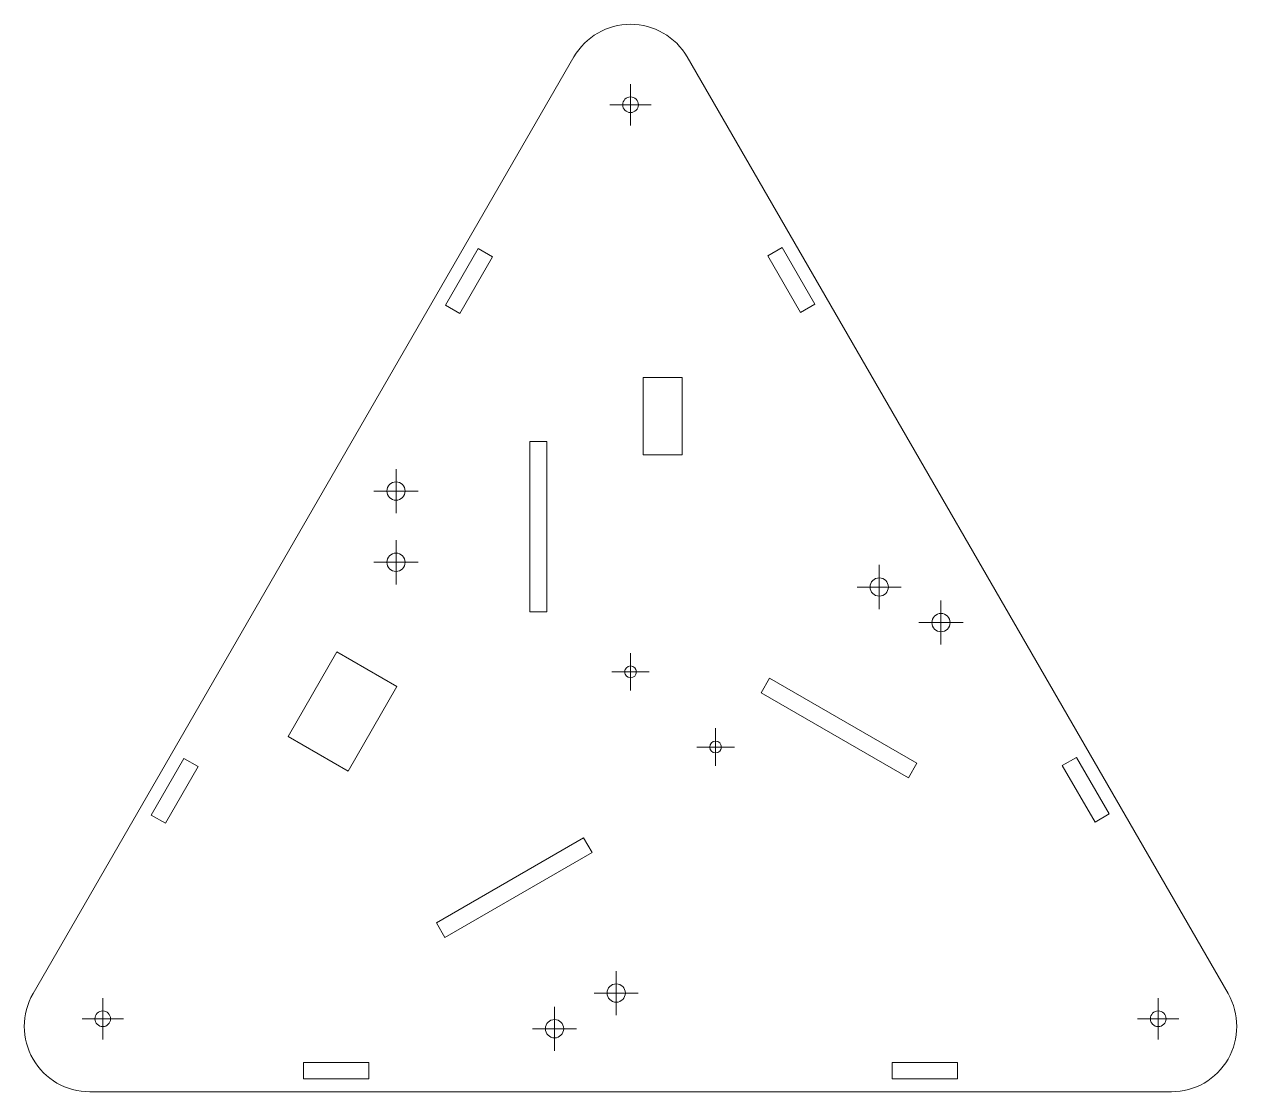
# Model space of a CAD drawing. Header units: inches. Extents: x 0.01 to 4.94, y 0 to 7.2.
# Drawn here: x 3.086 to 4.939, y 5.567 to 7.199 of the extents above; entities outside this region: 2.
import ezdxf

# ---------------------------------------------------------------- set-up
doc = ezdxf.new("R2010")
doc.units = ezdxf.units.IN
doc.header["$MEASUREMENT"] = 0
doc.styles.add('SLDTEXTSTYLE0', font='TXT', dxfattribs={"width": 0.7})

# ---------------------------------------------------------------- blocks, each defined once
blk = doc.blocks.new('SW_CENTERMARKSYMBOL_0')
at = {"color": 0, "linetype": 'Continuous', "lineweight": 0}
for p, q in [((0, 0.0197), (0, 0.0337)), ((0, 0), (0, 0.0197)), ((-0.0197, 0), (-0.0337, 0)), ((0, 0), (-0.0197, 0)), ((0, 0), (0, -0.0197)), ((0, 0), (0.0197, 0)), ((0.0197, 0), (0.0337, 0)), ((0, -0.0197), (0, -0.0337))]:
    blk.add_line(p, q, dxfattribs=at)
blk = doc.blocks.new('SW_CENTERMARKSYMBOL_1')
at = {"color": 0, "linetype": 'Continuous', "lineweight": 0}
for p, q in [((0, 0.0197), (0, 0.0337)), ((0, 0), (0, 0.0197)), ((-0.0197, 0), (-0.0337, 0)), ((0, 0), (-0.0197, 0)), ((0, 0), (0, -0.0197)), ((0, 0), (0.0197, 0)), ((0.0197, 0), (0.0337, 0)), ((0, -0.0197), (0, -0.0337))]:
    blk.add_line(p, q, dxfattribs=at)
blk = doc.blocks.new('SW_CENTERMARKSYMBOL_2')
at = {"color": 0, "linetype": 'Continuous', "lineweight": 0}
for p, q in [((0, 0.0197), (0, 0.0337)), ((0, 0), (0, 0.0197)), ((-0.0197, 0), (-0.0337, 0)), ((0, 0), (-0.0197, 0)), ((0, 0), (0, -0.0197)), ((0, 0), (0.0197, 0)), ((0.0197, 0), (0.0337, 0)), ((0, -0.0197), (0, -0.0337))]:
    blk.add_line(p, q, dxfattribs=at)
blk = doc.blocks.new('SW_CENTERMARKSYMBOL_3')
at = {"color": 0, "linetype": 'Continuous', "lineweight": 0}
for p, q in [((0, 0.0197), (0, 0.0337)), ((0, 0), (0, 0.0197)), ((-0.0197, 0), (-0.0337, 0)), ((0, 0), (-0.0197, 0)), ((0, 0), (0, -0.0197)), ((0, 0), (0.0197, 0)), ((0.0197, 0), (0.0337, 0)), ((0, -0.0197), (0, -0.0337))]:
    blk.add_line(p, q, dxfattribs=at)
blk = doc.blocks.new('SW_CENTERMARKSYMBOL_4')
at = {"color": 0, "linetype": 'Continuous', "lineweight": 0}
for p, q in [((0, 0.0197), (0, 0.0337)), ((0, 0), (0, 0.0197)), ((-0.0197, 0), (-0.0337, 0)), ((0, 0), (-0.0197, 0)), ((0, 0), (0, -0.0197)), ((0, 0), (0.0197, 0)), ((0.0197, 0), (0.0337, 0)), ((0, -0.0197), (0, -0.0337))]:
    blk.add_line(p, q, dxfattribs=at)
blk = doc.blocks.new('SW_CENTERMARKSYMBOL_5')
at = {"color": 0, "linetype": 'Continuous', "lineweight": 0}
for p, q in [((0, 0.0197), (0, 0.0337)), ((0, 0), (0, 0.0197)), ((-0.0197, 0), (-0.0337, 0)), ((0, 0), (-0.0197, 0)), ((0, 0), (0, -0.0197)), ((0, 0), (0.0197, 0)), ((0.0197, 0), (0.0337, 0)), ((0, -0.0197), (0, -0.0337))]:
    blk.add_line(p, q, dxfattribs=at)
blk = doc.blocks.new('SW_CENTERMARKSYMBOL_6')
at = {"color": 0, "linetype": 'Continuous', "lineweight": 0}
for p, q in [((0, 0.0197), (0, 0.0317)), ((0, 0), (0, 0.0197)), ((-0.0197, 0), (-0.0317, 0)), ((0, 0), (-0.0197, 0)), ((0, 0), (0, -0.0197)), ((0, 0), (0.0197, 0)), ((0.0197, 0), (0.0317, 0)), ((0, -0.0197), (0, -0.0317))]:
    blk.add_line(p, q, dxfattribs=at)
blk = doc.blocks.new('SW_CENTERMARKSYMBOL_7')
at = {"color": 0, "linetype": 'Continuous', "lineweight": 0}
for p, q in [((0, 0.0197), (0, 0.0317)), ((0, 0), (0, 0.0197)), ((-0.0197, 0), (-0.0317, 0)), ((0, 0), (-0.0197, 0)), ((0, 0), (0, -0.0197)), ((0, 0), (0.0197, 0)), ((0.0197, 0), (0.0317, 0)), ((0, -0.0197), (0, -0.0317))]:
    blk.add_line(p, q, dxfattribs=at)
blk = doc.blocks.new('SW_CENTERMARKSYMBOL_8')
at = {"color": 0, "linetype": 'Continuous', "lineweight": 0}
for p, q in [((0, 0.0197), (0, 0.0317)), ((0, 0), (0, 0.0197)), ((-0.0197, 0), (-0.0317, 0)), ((0, 0), (-0.0197, 0)), ((0, 0), (0, -0.0197)), ((0, 0), (0.0197, 0)), ((0.0197, 0), (0.0317, 0)), ((0, -0.0197), (0, -0.0317))]:
    blk.add_line(p, q, dxfattribs=at)
blk = doc.blocks.new('SW_CENTERMARKSYMBOL_9')
at = {"color": 0, "linetype": 'Continuous', "lineweight": 0}
for p, q in [((0, 0.0197), (0, 0.0287)), ((0, 0), (0, 0.0197)), ((-0.0197, 0), (-0.0287, 0)), ((0, 0), (-0.0197, 0)), ((0, 0), (0, -0.0197)), ((0, 0), (0.0197, 0)), ((0.0197, 0), (0.0287, 0)), ((0, -0.0197), (0, -0.0287))]:
    blk.add_line(p, q, dxfattribs=at)
blk = doc.blocks.new('SW_CENTERMARKSYMBOL_10')
at = {"color": 0, "linetype": 'Continuous', "lineweight": 0}
for p, q in [((0, 0.0197), (0, 0.0287)), ((0, 0), (0, 0.0197)), ((-0.0197, 0), (-0.0287, 0)), ((0, 0), (-0.0197, 0)), ((0, 0), (0, -0.0197)), ((0, 0), (0.0197, 0)), ((0.0197, 0), (0.0287, 0)), ((0, -0.0197), (0, -0.0287))]:
    blk.add_line(p, q, dxfattribs=at)

msp = doc.modelspace()

# ---------------------------------------------------------------- linework, layer by layer
at = {"color": 7, "linetype": 'Continuous', "lineweight": 15}
for p, q in [((3.9258, 7.1491), (3.099, 5.717)), ((4.9258, 5.717), (4.099, 7.1491)), ((3.7797, 6.8561), (3.7297, 6.7695)), ((3.8013, 6.8436), (3.7513, 6.757)), ((3.7797, 6.8561), (3.8013, 6.8436)), ((4.2441, 6.8577), (4.2225, 6.8452)), ((4.2725, 6.7586), (4.2225, 6.8452)), ((4.2941, 6.7711), (4.2441, 6.8577)), ((3.7297, 6.7695), (3.7513, 6.757)), ((4.2941, 6.7711), (4.2725, 6.7586)), ((4.0916, 6.6588), (4.0316, 6.6588)), ((4.0316, 6.6588), (4.0316, 6.5407)), ((4.0916, 6.5407), (4.0916, 6.6588)), ((3.8584, 6.561), (3.8844, 6.561)), ((3.8584, 6.301), (3.8584, 6.561)), ((3.8844, 6.301), (3.8844, 6.561)), ((4.0316, 6.5407), (4.0916, 6.5407)), ((3.8844, 6.301), (3.8584, 6.301)), ((3.5636, 6.2396), (3.4888, 6.11)), ((3.6554, 6.1866), (3.5636, 6.2396)), ((4.212, 6.1769), (4.225, 6.1994)), ((4.225, 6.1994), (4.4502, 6.0694)), ((3.5806, 6.057), (3.6554, 6.1866)), ((4.212, 6.1769), (4.4372, 6.0469)), ((3.4888, 6.11), (3.5806, 6.057)), ((3.3297, 6.0767), (3.2797, 5.99)), ((3.3513, 6.0642), (3.3013, 5.9775)), ((3.3297, 6.0767), (3.3513, 6.0642)), ((4.4502, 6.0694), (4.4372, 6.0469)), ((4.6941, 6.0783), (4.6725, 6.0658)), ((4.7225, 5.9792), (4.6725, 6.0658)), ((4.7441, 5.9917), (4.6941, 6.0783)), ((3.2797, 5.99), (3.3013, 5.9775)), ((4.7441, 5.9917), (4.7225, 5.9792)), ((3.9407, 5.9552), (3.7156, 5.8252)), ((3.9407, 5.9552), (3.9537, 5.9327)), ((3.9537, 5.9327), (3.7286, 5.8027)), ((3.7286, 5.8027), (3.7156, 5.8252)), ((3.5124, 5.612), (3.6124, 5.612)), ((3.5124, 5.587), (3.5124, 5.612)), ((3.6124, 5.587), (3.6124, 5.612)), ((4.4124, 5.612), (4.5124, 5.612)), ((4.4124, 5.587), (4.4124, 5.612)), ((4.5124, 5.587), (4.5124, 5.612)), ((3.5124, 5.587), (3.6124, 5.587)), ((4.4124, 5.587), (4.5124, 5.587)), ((3.1856, 5.567), (4.8392, 5.567))]:
    msp.add_line(p, q, dxfattribs=at)
for centre, radius in [((4.0124, 7.076), 0.012), ((3.6539, 6.4854), 0.014), ((3.6539, 6.3765), 0.014), ((4.3926, 6.3387), 0.014), ((4.487, 6.2843), 0.014), ((4.0124, 6.209), 0.009), ((4.1424, 6.094), 0.009), ((3.9905, 5.7179), 0.014), ((3.2056, 5.6786), 0.012), ((4.8191, 5.6786), 0.012), ((3.8962, 5.6634), 0.014)]:
    msp.add_circle(centre, radius, dxfattribs=at)
for centre, start, end in [((4.0124, 7.0991), 30, 150), ((3.1856, 5.667), 150, 270), ((4.8392, 5.667), 270, 30)]:
    msp.add_arc(centre, 0.1, start, end, dxfattribs=at)

# ---------------------------------------------------------------- block references
at = {"color": 7, "linetype": 'Continuous', "lineweight": 0}
for name, p in [('SW_CENTERMARKSYMBOL_6', (4.0124, 7.076)), ('SW_CENTERMARKSYMBOL_0', (3.6539, 6.4854)), ('SW_CENTERMARKSYMBOL_1', (3.6539, 6.3765)), ('SW_CENTERMARKSYMBOL_4', (4.3926, 6.3387)), ('SW_CENTERMARKSYMBOL_5', (4.487, 6.2843)), ('SW_CENTERMARKSYMBOL_9', (4.0124, 6.209)), ('SW_CENTERMARKSYMBOL_10', (4.1424, 6.094)), ('SW_CENTERMARKSYMBOL_3', (3.9905, 5.7179)), ('SW_CENTERMARKSYMBOL_7', (3.2056, 5.6786)), ('SW_CENTERMARKSYMBOL_8', (4.8191, 5.6786)), ('SW_CENTERMARKSYMBOL_2', (3.8962, 5.6634))]:
    msp.add_blockref(name, p, dxfattribs=at)

# ---------------------------------------------------------------- texts
at = {"color": 7, "linetype": 'Continuous', "char_height": 0.143031, "attachment_point": 1, "style": 'SLDTEXTSTYLE0'}
for s, insert in [('SOLIDWORKS Student Edition.', (0, 0.3989)), ('For Academic Use Only.', (0, 0.1844))]:
    msp.add_mtext(s, dxfattribs=dict(at, insert=insert))

doc.saveas('drawing.dxf')
